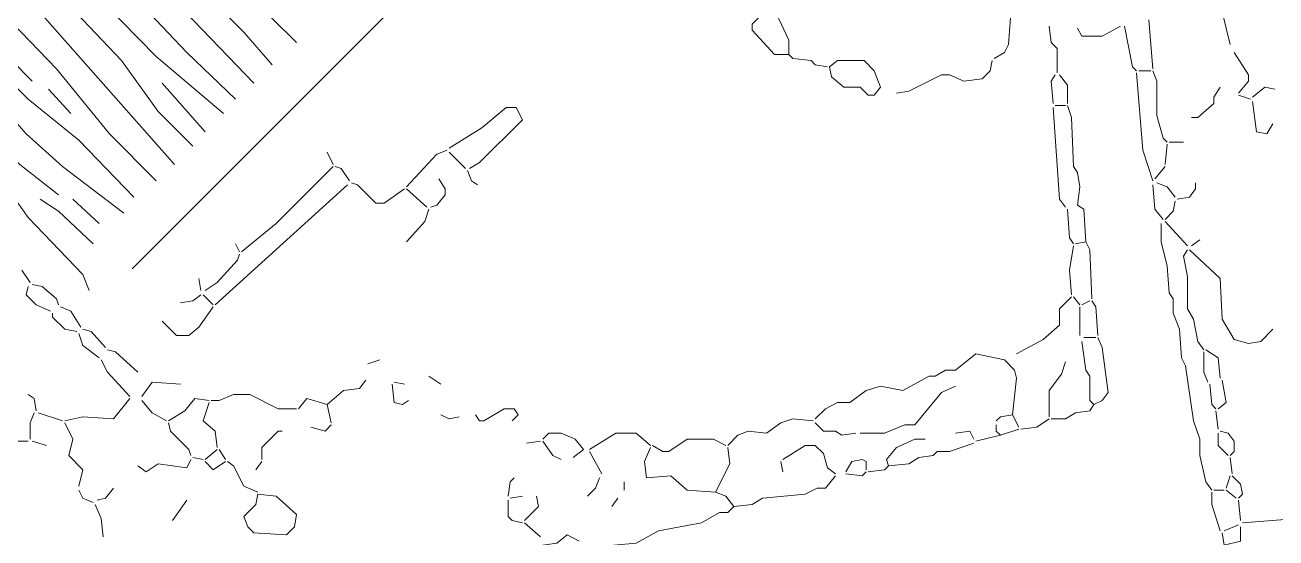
# Model space of a CAD drawing. Header units: millimetres. Extents: x 0 to 150953, y 0 to 85148.
# Drawn here: x 58317 to 76847, y 28669 to 36262 of the extents above; entities that cross this region are included whole.
import ezdxf

# ---------------------------------------------------------------- set-up
doc = ezdxf.new("R2010")
doc.units = ezdxf.units.MM
doc.layers.add('LINEWORK', color=7, linetype='CONTINUOUS', lineweight=0, plot=False)
doc.layers.add('RED_LINE', color=1, linetype='CONTINUOUS', lineweight=0, plot=False)

msp = doc.modelspace()

# ---------------------------------------------------------------- linework, layer by layer
at = {"layer": 'LINEWORK'}
for points in [[(60109.894, 38205.187), (62339.536, 36005.674)], [(59688.068, 38024.406), (61556.147, 36156.327), (61977.972, 35674.244)], [(59416.895, 37783.362), (61706.8, 35403.072)], [(59145.723, 37512.189), (60712.501, 35855.026), (61435.627, 35162.028)], [(58964.941, 37120.498), (60260.547, 35794.764), (61254.846, 34951.118)], [(58693.769, 36849.325), (59748.33, 35734.501), (60290.675, 34981.246), (60802.892, 34469.03)], [(58422.596, 36578.153), (60531.719, 34197.857)], [(58000.776, 36427.499), (58784.16, 35613.982), (59567.549, 34649.811), (60260.547, 33956.819)], [(69420.148, 36457.628), (69209.238, 36397.371), (69088.713, 36276.846), (69088.713, 36186.455), (69420.148, 35824.892), (69631.058, 35824.892)], [(69450.276, 36427.499), (69631.058, 36035.808), (69631.058, 35824.892)], [(72915.261, 36367.237), (72885.127, 35975.545), (72824.87, 35855.026), (72674.217, 35764.635)], [(74964.116, 36337.109), (75024.378, 35613.982)], [(76048.806, 36457.628), (76169.331, 35975.545)], [(73487.735, 36246.718), (73517.863, 36005.674), (73608.254, 35915.283), (73608.254, 35553.72)], [(74542.296, 36246.718), (74271.123, 36096.065), (73969.817, 36096.065), (73909.56, 36216.589)], [(74602.553, 36246.718), (74723.078, 35644.11), (74783.334, 35583.854)], [(57819.995, 36035.808), (58422.596, 35433.2)], [(69631.058, 35824.892), (69691.32, 35764.635), (69962.493, 35734.501), (70022.755, 35674.244), (70203.537, 35644.11)], [(76229.587, 35855.026), (76440.503, 35523.591), (76440.503, 35433.2), (76289.85, 35252.419)], [(57548.822, 35674.244), (57880.252, 35162.028), (58332.206, 34649.811), (58874.551, 34167.729), (59778.459, 33474.731)], [(72644.089, 35734.501), (72613.955, 35583.854), (72493.436, 35463.329), (72222.263, 35433.2), (72011.353, 35523.591), (71890.828, 35523.591), (71408.746, 35282.547), (71227.964, 35252.419)], [(74813.468, 35583.854), (74994.25, 35583.854)], [(75024.378, 35583.854), (75084.641, 35433.2), (75084.641, 34920.984), (75175.032, 34589.555), (75235.289, 34529.292)], [(58030.905, 35493.463), (58362.34, 35162.028), (59115.595, 34559.421), (59929.112, 33715.775)], [(60350.938, 35403.072), (60983.673, 34679.945)], [(73578.125, 35523.591), (73517.863, 35433.2), (73547.997, 35101.766)], [(73638.388, 35523.591), (73758.907, 35372.938), (73758.907, 35101.766)], [(74783.334, 35553.72), (74873.725, 34408.773), (75024.378, 33956.819)], [(57096.868, 35372.938), (58241.815, 34197.857), (58814.294, 33745.903)], [(58663.64, 35312.681), (58995.075, 34951.118)], [(76018.677, 35342.81), (75928.287, 35192.156), (75928.287, 35101.766), (75687.243, 34890.856), (75596.852, 34890.856)], [(76289.85, 35222.29), (76470.632, 35162.028)], [(76832.195, 35312.681), (76681.542, 35342.81), (76500.76, 35192.156)], [(64599.306, 34438.901), (65081.389, 34740.202), (65442.952, 35041.509), (65593.605, 35041.509), (65683.996, 34860.727), (65051.26, 34227.991), (64900.607, 34137.601)], [(73547.997, 35041.509), (73638.388, 33685.646), (73728.779, 33565.122)], [(73578.125, 35071.637), (73728.779, 35071.637)], [(73758.907, 35071.637), (73819.169, 34890.856), (73849.298, 34167.729), (73909.56, 34077.338), (73939.689, 33866.428), (73909.56, 33595.256)], [(76500.76, 35131.9), (76561.022, 34679.945), (76711.676, 34649.811), (76802.066, 34800.465)], [(57096.868, 34649.811), (57247.516, 34619.683), (58061.033, 33836.294), (58362.34, 33414.474), (59175.857, 32570.823), (59266.248, 32329.784)], [(75235.289, 34499.164), (75205.16, 34197.857)], [(75265.422, 34529.292), (75476.333, 34529.292)], [(62791.49, 34378.639), (62881.88, 34197.857)], [(64569.172, 34408.773), (64418.524, 34348.511), (63966.57, 33866.428)], [(64599.306, 34378.639), (64840.345, 34137.601)], [(62881.88, 34167.729), (62038.229, 33324.083), (61526.018, 32902.258)], [(62912.009, 34167.729), (63002.4, 34137.601), (63122.919, 33956.819)], [(64870.478, 34107.467), (64930.735, 33956.819), (65021.126, 33896.557)], [(75205.16, 34167.729), (75054.507, 33986.947)], [(63153.053, 33926.685), (63243.444, 33896.557), (63514.616, 33625.384), (63635.135, 33625.384), (63936.436, 33836.294)], [(64448.653, 33986.947), (64539.044, 33836.294), (64539.044, 33745.903), (64418.524, 33595.256), (64328.134, 33565.122)], [(75084.641, 33926.685), (75235.289, 33866.428), (75355.813, 33715.775)], [(75657.114, 33926.685), (75657.114, 33836.294), (75566.723, 33715.775), (75385.942, 33685.646)], [(63092.791, 33896.557), (61134.321, 32118.869)], [(63966.57, 33836.294), (64267.871, 33565.122)], [(75024.378, 33896.557), (75054.507, 33534.993), (75175.032, 33384.34)], [(58543.121, 33685.646), (58814.294, 33504.865), (59326.505, 33022.777)], [(59025.204, 33685.646), (59416.895, 33324.083)], [(73909.56, 33595.256), (73999.951, 33534.993), (74030.079, 33052.911)], [(75355.813, 33655.513), (75325.679, 33504.865), (75205.16, 33384.34)], [(64298, 33534.993), (64237.743, 33354.212), (63966.57, 33052.911)], [(73758.907, 33534.993), (73789.035, 33113.168), (73849.298, 33022.777)], [(75205.16, 33354.212), (75536.595, 32992.648)], [(75144.898, 33324.083), (75144.898, 33052.911), (75235.289, 32691.347), (75265.422, 32299.65), (75325.679, 32209.259), (75325.679, 31998.349), (75416.07, 31757.305), (75446.204, 31335.485), (75506.461, 31214.96), (75626.986, 30401.443), (75717.377, 30130.271), (75717.377, 29889.232), (75807.767, 29497.535), (75898.158, 29377.016)], [(61435.627, 33022.777), (61495.884, 32902.258)], [(73849.298, 32992.648), (73789.035, 32631.085), (73819.169, 32269.522)], [(74030.079, 33052.911), (73879.426, 33022.777)], [(74030.079, 33052.911), (74090.342, 32932.386), (74120.47, 32209.259)], [(75717.377, 33083.039), (75596.852, 32992.648)], [(61495.884, 32872.129), (61465.756, 32781.738), (61164.455, 32450.303), (60983.673, 32329.784)], [(75536.595, 32932.386), (75476.333, 32841.995), (75536.595, 32540.694), (75536.595, 32058.612), (75626.986, 31907.959), (75687.243, 31576.524), (75777.633, 31456.004)], [(75566.723, 32932.386), (76018.677, 32510.566), (76048.806, 31907.959), (76229.587, 31606.658), (76440.503, 31546.395), (76621.285, 31576.524), (76802.066, 31757.305)], [(58271.949, 32631.085), (58392.468, 32450.303)], [(60893.282, 32510.566), (60923.411, 32329.784)], [(58362.34, 32390.041), (58332.206, 32269.522), (58482.859, 32118.869), (58693.769, 32028.478)], [(58422.596, 32420.175), (58573.25, 32390.041), (58784.16, 32209.259), (58814.294, 32118.869)], [(60923.411, 32269.522), (60802.892, 32179.131), (60622.11, 32149.003)], [(60953.539, 32269.522), (61104.193, 32118.869)], [(58844.422, 32088.74), (58995.075, 32028.478), (59145.723, 31787.439)], [(61104.193, 32088.74), (60893.282, 31787.439), (60742.629, 31666.915), (60561.848, 31666.915), (60350.938, 31877.83)], [(73819.169, 32239.393), (73638.388, 32058.612), (73638.388, 31817.568), (73397.344, 31606.658), (73005.652, 31395.742)], [(73849.298, 32239.393), (73939.689, 32118.869)], [(73939.689, 32088.74), (73939.689, 31666.915)], [(74090.342, 32179.131), (73969.817, 32118.869)], [(74120.47, 32179.131), (74180.733, 32088.74), (74210.861, 31666.915)], [(58723.903, 31998.349), (58723.903, 31938.087), (58904.685, 31757.305), (59085.466, 31727.177)], [(59115.595, 31697.048), (59175.857, 31516.267), (59416.895, 31335.485)], [(59175.857, 31757.305), (59296.376, 31727.177), (59507.286, 31486.133)], [(73969.817, 31576.524), (74030.079, 31154.704), (74090.342, 31064.313), (74090.342, 30702.749), (74150.599, 30642.487)], [(73999.951, 31636.786), (74180.733, 31636.786)], [(74210.861, 31636.786), (74271.123, 31486.133), (74361.514, 30823.269), (74271.123, 30702.749), (74150.599, 30642.487)], [(59537.42, 31456.004), (59657.939, 31425.876), (59989.374, 31124.57)], [(72945.39, 30491.834), (73005.652, 31034.179), (72975.518, 31154.704), (72824.87, 31305.351), (72403.045, 31395.742), (72101.744, 31154.704), (71951.091, 31154.704), (71800.437, 31064.313), (71710.047, 31064.313), (71318.355, 30853.397), (70986.92, 30913.66), (70776.01, 30853.397), (70534.966, 30672.616), (70354.184, 30672.616), (70173.403, 30582.225), (70022.755, 30431.577)], [(75777.633, 31425.876), (75777.633, 31124.57), (75837.896, 30973.922)], [(75807.767, 31456.004), (75988.549, 31335.485), (76018.677, 31034.179)], [(59447.029, 31305.351), (59537.42, 31124.57), (59868.85, 30763.006)], [(63574.873, 31305.351), (63394.091, 31245.094)], [(73728.779, 31275.223), (73668.516, 31094.441), (73487.735, 30853.397), (73487.735, 30461.705)], [(60622.11, 30943.788), (60200.284, 30973.922), (60049.631, 30763.006)], [(63363.963, 31004.05), (63273.572, 30883.531), (63032.528, 30853.397), (62791.49, 30642.487)], [(63785.789, 30973.922), (63936.436, 30943.788)], [(64298, 31064.313), (64478.781, 30943.788)], [(76048.806, 31004.05), (76109.068, 30672.616), (75988.549, 30582.225)], [(58362.34, 30793.14), (58452.73, 30732.878), (58482.859, 30552.096)], [(61074.064, 30702.749), (61194.583, 30702.749), (61405.493, 30793.14), (61646.537, 30793.14), (62068.363, 30582.225), (62339.536, 30582.225)], [(63755.655, 30943.788), (63785.789, 30672.616), (63906.308, 30642.487), (63996.699, 30702.749)], [(72101.744, 30913.66), (71890.828, 30823.269), (71499.137, 30341.186), (71348.483, 30341.186), (71047.182, 30220.661), (70685.619, 30220.661)], [(75868.024, 30943.788), (75898.158, 30642.487), (75958.415, 30582.225)], [(59868.85, 30732.878), (59627.811, 30431.577), (59175.857, 30461.705), (58904.685, 30401.443)], [(60049.631, 30702.749), (60200.284, 30521.968), (60411.194, 30401.443)], [(60833.02, 30732.878), (60682.367, 30552.096), (60441.328, 30401.443)], [(60833.02, 30732.878), (61043.93, 30702.749)], [(61043.93, 30672.616), (60953.539, 30401.443)], [(62791.49, 30642.487), (62490.183, 30732.878), (62369.664, 30582.225)], [(62791.49, 30642.487), (62851.747, 30371.315)], [(64990.998, 30491.834), (65051.26, 30401.443), (65111.517, 30401.443), (65412.823, 30582.225), (65563.471, 30582.225), (65623.733, 30491.834), (65533.343, 30401.443)], [(74150.599, 30642.487), (74090.342, 30552.096), (73879.426, 30521.968), (73728.779, 30431.577), (73517.863, 30431.577)], [(58452.73, 30521.968), (58392.468, 30371.315), (58392.468, 30130.271)], [(58512.987, 30521.968), (58874.551, 30401.443)], [(60953.539, 30401.443), (61134.321, 30250.795), (61164.455, 30009.751)], [(64478.781, 30491.834), (64599.306, 30431.577), (64749.954, 30461.705)], [(69992.621, 30401.443), (69691.32, 30431.577), (69510.539, 30371.315), (69299.629, 30220.661), (69028.456, 30250.795), (68877.803, 30190.533), (68727.15, 30039.88)], [(72945.39, 30491.834), (72764.608, 30461.705), (72704.346, 30401.443)], [(72945.39, 30491.834), (73035.78, 30311.052)], [(73487.735, 30431.577), (73306.953, 30311.052), (73065.909, 30280.924)], [(75958.415, 30552.096), (75988.549, 30280.924)], [(58904.685, 30371.315), (59025.204, 30130.271), (58964.941, 29889.232), (59175.857, 29678.317), (59115.595, 29437.278)], [(60441.328, 30371.315), (60471.457, 30250.795), (60742.629, 29979.623), (60772.758, 29889.232)], [(62128.62, 30250.795), (62068.363, 30250.795), (61827.319, 30009.751), (61827.319, 29828.97)], [(62851.747, 30341.186), (62761.356, 30250.795), (62550.446, 30311.052)], [(65985.297, 30130.271), (66075.688, 30220.661), (66256.469, 30220.661), (66467.379, 30130.271), (66587.904, 29979.623)], [(67582.203, 30039.88), (67371.287, 30220.661), (67069.987, 30220.661), (66678.295, 29979.623)], [(70022.755, 30371.315), (70143.274, 30250.795), (70324.056, 30250.795), (70414.447, 30190.533), (70625.357, 30220.661)], [(72101.744, 30220.661), (72312.654, 30250.795), (72372.916, 30130.271)], [(72704.346, 30341.186), (72704.346, 30250.795), (72764.608, 30190.533)], [(73035.78, 30280.924), (72764.608, 30190.533)], [(75988.549, 30220.661), (75988.549, 30039.88), (76139.197, 29889.232)], [(76018.677, 30250.795), (76139.197, 30220.661), (76229.587, 30100.142), (76229.587, 29949.489), (76169.331, 29889.232)], [(58181.558, 30100.142), (58362.34, 30100.142)], [(58422.596, 30100.142), (58633.512, 30039.88)], [(65955.168, 30100.142), (65744.253, 30070.014)], [(65985.297, 30100.142), (66135.95, 29889.232), (66256.469, 29828.97)], [(67612.331, 30039.88), (67762.985, 29949.489), (67853.375, 29949.489), (68124.548, 30130.271), (68516.24, 30130.271), (68697.021, 30039.88)], [(69540.667, 29828.97), (69872.102, 30039.88), (70022.755, 30039.88), (70143.274, 29919.361), (70203.537, 29708.45), (70324.056, 29618.06)], [(71649.79, 30130.271), (71499.137, 30130.271), (71227.964, 30009.751), (71077.311, 29828.97), (71107.445, 29738.579)], [(72372.916, 30070.014), (72011.353, 29949.489), (71830.571, 29949.489), (71770.309, 29889.232), (71559.399, 29859.098), (71408.746, 29768.707), (71107.445, 29738.579)], [(72764.608, 30190.533), (72403.045, 30100.142)], [(60802.892, 29859.098), (60953.539, 29828.97)], [(61164.455, 29979.623), (60983.673, 29828.97)], [(61194.583, 29979.623), (61284.974, 29828.97)], [(66587.904, 29979.623), (66437.251, 29859.098)], [(66678.295, 29949.489), (66859.076, 29618.06)], [(67582.203, 30009.751), (67491.812, 29798.841), (67521.941, 29557.797), (67883.504, 29587.926), (68124.548, 29377.016), (68546.368, 29346.887)], [(68727.15, 30009.751), (68757.284, 29768.707), (68546.368, 29346.887)], [(76169.331, 29859.098), (76199.459, 29618.06)], [(59989.374, 29738.579), (60109.894, 29648.188)], [(60772.758, 29828.97), (60712.501, 29708.45), (60290.675, 29768.707), (60109.894, 29648.188)], [(60983.673, 29798.841), (61104.193, 29678.317), (61284.974, 29798.841)], [(61315.103, 29798.841), (61405.493, 29738.579), (61556.147, 29437.278), (61767.057, 29346.887)], [(61827.319, 29798.841), (61736.928, 29678.317)], [(69510.539, 29798.841), (69540.667, 29648.188)], [(70776.01, 29678.317), (70776.01, 29798.841), (70715.748, 29828.97), (70565.1, 29798.841), (70474.709, 29648.188)], [(71107.445, 29738.579), (71047.182, 29678.317), (70806.138, 29648.188)], [(65563.471, 29557.797), (65503.214, 29497.535), (65473.08, 29286.625)], [(66828.942, 29557.797), (66768.686, 29407.144), (66648.161, 29286.625)], [(67190.506, 29497.535), (67190.506, 29377.016)], [(70324.056, 29587.926), (70173.403, 29407.144), (70052.883, 29407.144), (69872.102, 29316.753), (69239.366, 29256.496), (69088.713, 29166.106), (68817.54, 29135.972)], [(70776.01, 29648.188), (70715.748, 29587.926), (70474.709, 29618.06)], [(76169.331, 29587.926), (76109.068, 29407.144)], [(76199.459, 29587.926), (76319.978, 29467.406), (76350.112, 29316.753), (76289.85, 29256.496)], [(80990.172, 29467.406), (80899.782, 29407.144), (80658.738, 29407.144), (80327.308, 29316.753), (79995.873, 29316.753), (79664.439, 29226.362), (79152.228, 29196.234), (79031.703, 29135.972), (78429.101, 29105.843), (78308.576, 29045.581), (76350.112, 28894.933)], [(59115.595, 29377.016), (59175.857, 29256.496), (59326.505, 29196.234)], [(59627.811, 29407.144), (59507.286, 29256.496), (59386.767, 29226.362)], [(65683.996, 29286.625), (65503.214, 29256.496)], [(65894.906, 29286.625), (65925.034, 29135.972), (65714.124, 28925.062)], [(68546.368, 29346.887), (68697.021, 29286.625), (68817.54, 29135.972)], [(75898.158, 29346.887), (75898.158, 29166.106), (76018.677, 28774.408)], [(75928.287, 29377.016), (76078.94, 29377.016)], [(76109.068, 29377.016), (76259.721, 29256.496)], [(59356.639, 29166.106), (59447.029, 28955.19), (59477.158, 28684.018)], [(60712.501, 29226.362), (60501.585, 28925.062)], [(65473.08, 29226.362), (65473.08, 28985.324), (65533.343, 28925.062), (65683.996, 28894.933)], [(68817.54, 29135.972), (68727.15, 29045.581), (68606.63, 29045.581), (68335.458, 28894.933), (67702.722, 28774.408), (67371.287, 28593.627), (67039.858, 28563.498), (66738.552, 28412.845), (66587.904, 28412.845), (66105.816, 28232.063), (65804.515, 28262.197)], [(67100.115, 29256.496), (67009.724, 29135.972)], [(76289.85, 29226.362), (76319.978, 28925.062)], [(65714.124, 28894.933), (65955.168, 28684.018)], [(76048.806, 28744.28), (76078.94, 28563.498)], [(76289.85, 28864.799), (76078.94, 28774.408)], [(76319.978, 28834.671), (76319.978, 28623.761), (76078.94, 28563.498)], [(66527.642, 28623.761), (66346.86, 28714.151), (66196.207, 28593.627), (65985.297, 28563.498)]]:
    msp.add_lwpolyline(points, dxfattribs=at)
for points in [[(70233.665, 35644.11), (70354.184, 35734.501), (70745.882, 35734.501), (70896.529, 35583.854), (70986.92, 35342.81), (70896.529, 35222.29), (70806.138, 35222.29), (70685.619, 35342.81), (70444.575, 35342.81), (70263.794, 35493.463)], [(61767.057, 29316.753), (61736.928, 29166.106), (61556.147, 28985.324), (61616.409, 28834.671), (61706.8, 28744.28), (62188.882, 28714.151), (62309.402, 28834.671), (62339.536, 29015.452), (62038.229, 29286.625)]]:
    msp.add_lwpolyline(points, close=True, dxfattribs=at)
at = {"layer": 'RED_LINE'}
msp.add_line((73693.634, 46439.745), (59904.138, 32652.076), dxfattribs=at)

doc.saveas('drawing.dxf')
